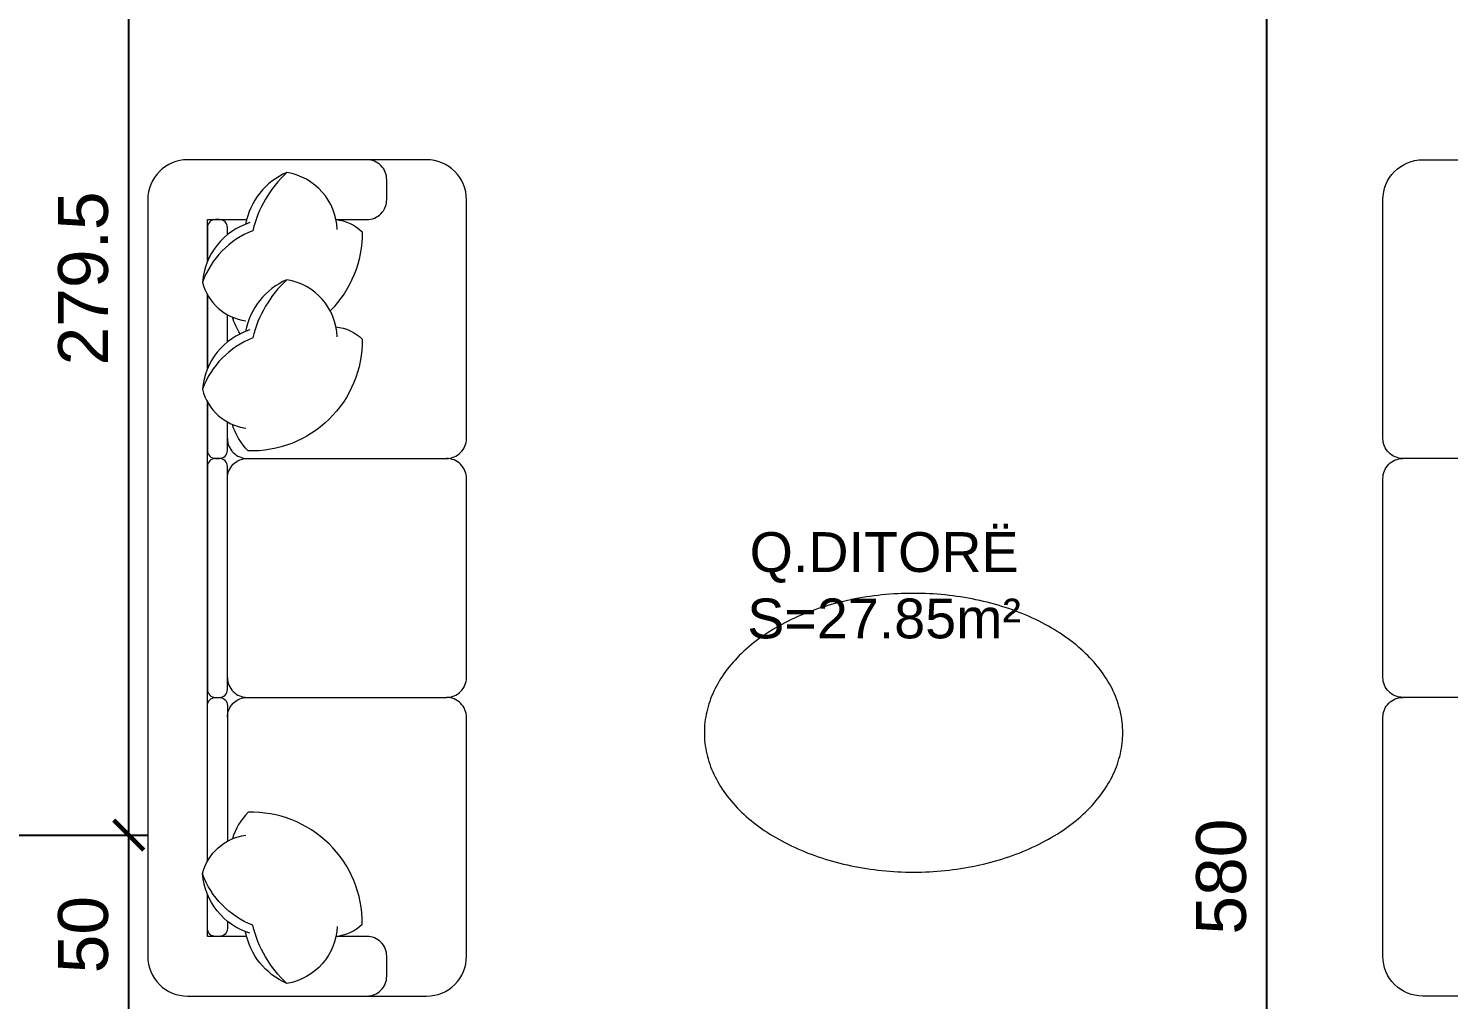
# Model space of a CAD drawing. Header units: centimetres. Extents: x 105417 to 110818, y -55119 to -48326.
# Drawn here: x 109147.2 to 109503.6, y -53138.2 to -52894.4 of the extents above; entities that cross this region are included whole.
import ezdxf

# ---------------------------------------------------------------- set-up
doc = ezdxf.new("R2010")
doc.units = ezdxf.units.CM
doc.header["$LTSCALE"] = 50
doc.header["$MEASUREMENT"] = 0
doc.layers.get('0').update_dxf_attribs({"color": 8})
doc.layers.add('COTE 50ème', color=1, linetype='Continuous')
doc.layers.add('DEMOL', color=7, linetype='Continuous', lineweight=60, true_color=0xe6ac00)
doc.layers.add('mobilimi', color=8, linetype='Continuous', lineweight=9)
doc.styles.add('RS_TEXT_1.50', font='arial.ttf', dxfattribs={"height": 12.5})
doc.styles.add('RS_TXT_50', font='arial.ttf', dxfattribs={"height": 12.5})
doc.dimstyles.new('RS_50CM_LINEAIRE', dxfattribs={"dimscale": 5, "dimtxt": 12.5, "dimasz": 1.5, "dimexe": 1, "dimexo": 2.5, "dimgap": 1, "dimtad": 1, "dimdec": 1, "dimrnd": 0.5, "dimdsep": 46, "dimtxsty": 'RS_TXT_50', "dimblk1": 'ARCHTICK', "dimblk2": 'ARCHTICK', "dimsah": 1, "dimcen": 2.5, "dimdle": 1, "dimclrt": 4, "dimadec": 0, "dimazin": 2, "dimtfac": 1, "dimtdec": 1, "dimtix": 1, "dimtmove": 2, "dimatfit": 3, "dimfxl": 1, "dimtolj": 1, "dimtzin": 0, "dimarcsym": 0})

# ---------------------------------------------------------------- blocks, each defined once
blk = doc.blocks.new('_ArchTick')
at = {"color": 0, "linetype": 'ByBlock', "const_width": 0.15}
blk.add_lwpolyline([(-0.5, -0.5), (0.5, 0.5)], dxfattribs=at)
blk = doc.blocks.new('*D1152')
at = {"layer": 'COTE 50ème', "color": 0, "lineweight": -2, "ltscale": 0.5, "transparency": 16777216}
for p, q in [((109869.2, -54127.36), (109869.2, -52052.36)), ((109656.85, -52057.36), (109874.2, -52057.36)), ((108886.85, -54122.36), (109874.2, -54122.36))]:
    blk.add_line(p, q, dxfattribs=at)
at = {"layer": 'Defpoints', "color": 0, "ltscale": 0.5, "transparency": 16777216}
for p in [(109644.35, -52057.36), (109869.2, -52057.36), (108874.35, -54122.36)]:
    blk.add_point(p, dxfattribs=at)
at = {"layer": 'COTE 50ème', "color": 0, "lineweight": -2, "ltscale": 0.5, "transparency": 16777216, "xscale": 7.5, "yscale": 7.5, "zscale": 7.5}
for p, rotation in [((109869.2, -52057.36), 90), ((109869.2, -54122.36), 270)]:
    blk.add_blockref('_ArchTick', p, dxfattribs=dict(at, rotation=rotation))
at = {"layer": 'COTE 50ème', "color": 4, "ltscale": 0.5, "transparency": 16777216, "insert": (109857.82, -53089.86), "char_height": 12.5, "attachment_point": 5, "rotation": 90, "style": 'RS_TXT_50'}
blk.add_mtext('\\A1;2065', dxfattribs=at)
blk = doc.blocks.new('*D1332')
at = {"layer": 'COTE 50ème', "color": 0, "lineweight": -2, "ltscale": 0.5, "transparency": 16777216}
for p, q in [((109458.01, -53402.36), (109458.01, -52812.36)), ((109469.33, -52817.36), (109453.01, -52817.36)), ((109501.85, -53397.36), (109453.01, -53397.36))]:
    blk.add_line(p, q, dxfattribs=at)
at = {"layer": 'Defpoints', "color": 0, "ltscale": 0.5, "transparency": 16777216}
for p in [(109458.01, -52817.36), (109481.83, -52817.36), (109514.35, -53397.36)]:
    blk.add_point(p, dxfattribs=at)
at = {"layer": 'COTE 50ème', "color": 0, "lineweight": -2, "ltscale": 0.5, "transparency": 16777216, "xscale": 7.5, "yscale": 7.5, "zscale": 7.5}
for p, rotation in [((109458.01, -52817.36), 90), ((109458.01, -53397.36), 270)]:
    blk.add_blockref('_ArchTick', p, dxfattribs=dict(at, rotation=rotation))
at = {"layer": 'COTE 50ème', "color": 4, "ltscale": 0.5, "transparency": 16777216, "insert": (109446.62, -53107.36), "char_height": 12.5, "attachment_point": 5, "rotation": 90, "style": 'RS_TXT_50'}
blk.add_mtext('\\A1;580', dxfattribs=at)
blk = doc.blocks.new('*D1359')
at = {"layer": 'COTE 50ème', "color": 0, "lineweight": -2, "ltscale": 0.5, "transparency": 16777216}
for p, q in [((109172.41, -53151.93), (109172.41, -53091.93)), ((109109.74, -53096.93), (109177.41, -53096.93)), ((109109.74, -53146.93), (109177.41, -53146.93))]:
    blk.add_line(p, q, dxfattribs=at)
at = {"layer": 'Defpoints', "color": 0, "ltscale": 0.5, "transparency": 16777216}
for p in [(109097.24, -53096.93), (109172.41, -53096.93), (109097.24, -53146.93)]:
    blk.add_point(p, dxfattribs=at)
at = {"layer": 'COTE 50ème', "color": 0, "lineweight": -2, "ltscale": 0.5, "transparency": 16777216, "xscale": 7.5, "yscale": 7.5, "zscale": 7.5}
for p, rotation in [((109172.41, -53096.93), 90), ((109172.41, -53146.93), 270)]:
    blk.add_blockref('_ArchTick', p, dxfattribs=dict(at, rotation=rotation))
at = {"layer": 'COTE 50ème', "color": 4, "ltscale": 0.5, "transparency": 16777216, "insert": (109161.03, -53121.93), "char_height": 12.5, "attachment_point": 5, "rotation": 90, "style": 'RS_TXT_50'}
blk.add_mtext('\\A1;50', dxfattribs=at)
blk = doc.blocks.new('*D1360')
at = {"layer": 'COTE 50ème', "color": 0, "lineweight": -2, "ltscale": 0.5, "transparency": 16777216}
for p, q in [((109172.41, -53101.93), (109172.41, -52812.36)), ((109186.76, -52817.36), (109167.41, -52817.36)), ((109109.74, -53096.93), (109177.41, -53096.93))]:
    blk.add_line(p, q, dxfattribs=at)
at = {"layer": 'Defpoints', "color": 0, "ltscale": 0.5, "transparency": 16777216}
for p in [(109172.41, -52817.36), (109199.26, -52817.36), (109097.24, -53096.93)]:
    blk.add_point(p, dxfattribs=at)
at = {"layer": 'COTE 50ème', "color": 0, "lineweight": -2, "ltscale": 0.5, "transparency": 16777216, "xscale": 7.5, "yscale": 7.5, "zscale": 7.5}
for p, rotation in [((109172.41, -52817.36), 90), ((109172.41, -53096.93), 270)]:
    blk.add_blockref('_ArchTick', p, dxfattribs=dict(at, rotation=rotation))
at = {"layer": 'COTE 50ème', "color": 4, "ltscale": 0.5, "transparency": 16777216, "insert": (109161.03, -52957.15), "char_height": 12.5, "attachment_point": 5, "rotation": 90, "style": 'RS_TXT_50'}
blk.add_mtext('\\A1;279.5', dxfattribs=at)

msp = doc.modelspace()

# ---------------------------------------------------------------- linework, layer by layer
at = {"layer": 'mobilimi'}
for points in [[(109247.17, -53137.36, 0.414214), (109257.17, -53127.36), (109257.17, -53067.36, 0.414214), (109252.17, -53062.36, 0.414214), (109257.17, -53057.36), (109257.17, -53007.36, 0.414214), (109252.17, -53002.36, 0.414214), (109257.17, -52997.36), (109257.17, -52937.36, 0.414214), (109247.17, -52927.36), (109187.17, -52927.36, 0.414214), (109177.17, -52937.36), (109177.17, -53127.36, 0.414214), (109187.17, -53137.36)], [(109497.17, -53137.36, -0.414214), (109487.17, -53127.36), (109487.17, -53067.36, -0.414214), (109492.17, -53062.36, -0.414214), (109487.17, -53057.36), (109487.17, -53007.36, -0.414214), (109492.17, -53002.36, -0.414214), (109487.17, -52997.36), (109487.17, -52937.36, -0.414214), (109497.17, -52927.36), (109557.17, -52927.36, -0.414214), (109567.17, -52937.36), (109567.17, -53127.36, -0.414214), (109557.17, -53137.36)], [(109192.17, -53004.36), (109192.17, -53060.36, 0.414214), (109194.17, -53062.36), (109195.17, -53062.36, 0.414214), (109197.17, -53060.36), (109197.17, -53004.36, 0.414214), (109195.17, -53002.36), (109194.17, -53002.36, 0.414214)]]:
    msp.add_lwpolyline(points, format="xyb", close=True, dxfattribs=at)
for points in [[(109212.12, -52930.54, 0.14773), (109203.53, -52945.16, 0.213343), (109190.92, -52958.05, 0.178662)], [(109224.72, -52944.87, 0.356772), (109212.12, -52930.54, 0.249542), (109201.73, -52943.53, -9.61688)], [(109224.42, -52942.36), (109232.17, -52942.36, 0.414214), (109237.17, -52937.36), (109237.17, -52932.36, 0.414214), (109232.17, -52927.36)], [(109202.84, -52943.14, 0.306663), (109190.92, -52958.05, 0.30633), (109201.81, -52967.79, -0.872847)], [(109192.17, -52952.88), (109192.17, -52942.36), (109201.99, -52942.36, 0.414214)], [(109197.17, -52946.18), (109197.17, -52944.36, 0.414214), (109195.17, -52942.36), (109194.17, -52942.36, 0.414214), (109192.17, -52944.36)], [(109192.17, -52944.36), (109192.17, -52952.88, 0.414214)], [(109224.42, -52942.35, -0.165541), (109231.02, -52945.44, -0.200231), (109222.98, -52965.29, -0.121523)], [(109212.12, -52957.48, 0.14773), (109203.53, -52972.09, 0.213343), (109190.92, -52984.99, 0.178662)], [(109224.72, -52971.81, 0.356772), (109212.12, -52957.48, 0.249542), (109201.73, -52970.46, -9.61688)], [(109192.17, -52961.2), (109192.17, -52979.82, 0.414214)], [(109197.17, -52973.11), (109197.17, -52966.23, 0.414214)], [(109200.39, -52971.05, -0.071865), (109198.43, -52966.86, 7.115464)], [(109224.42, -52969.29, -0.165541), (109231.02, -52972.38, -0.425989), (109202.38, -53000.46, -0.121523), (109198.43, -52993.79, 7.115464)], [(109202.84, -52970.07, 0.306663), (109190.92, -52984.99, 0.30633), (109201.81, -52994.73, -0.872847)], [(109192.17, -52988.13), (109192.17, -53000.36, 0.414214), (109194.17, -53002.36), (109195.17, -53002.36, 0.414214), (109197.17, -53000.36), (109197.17, -52993.17, 0.414214)], [(109197.17, -52997.36, 0.414214), (109202.17, -53002.36), (109252.17, -53002.36, 0.414214)], [(109547.17, -52997.36, -0.414214), (109542.17, -53002.36), (109492.17, -53002.36, -0.414214)], [(109197.17, -53007.36, -0.414214), (109202.17, -53002.36)], [(109197.17, -53057.36, 0.414214), (109202.17, -53062.36)], [(109192.17, -53103.53), (109192.17, -53064.36, -0.414214), (109194.17, -53062.36), (109195.17, -53062.36, -0.414214), (109197.17, -53064.36), (109197.17, -53098.49, -0.414214)], [(109197.17, -53067.36, -0.414214), (109202.17, -53062.36), (109252.17, -53062.36, -0.414214)], [(109547.17, -53067.36, 0.414214), (109542.17, -53062.36), (109492.17, -53062.36, 0.414214)], [(109224.42, -53122.37, 0.165541), (109231.02, -53119.28, 0.425989), (109202.38, -53091.2, 0.121523), (109198.43, -53097.86, -7.115464)], [(109202.84, -53121.59, -0.306663), (109190.92, -53106.67, -0.30633), (109201.81, -53096.93, 0.872847)], [(109212.12, -53134.18, -0.14773), (109203.53, -53119.57, -0.213343), (109190.92, -53106.67, -0.178662)], [(109192.17, -53120.36), (109192.17, -53111.84, -0.414214)], [(109197.17, -53118.55), (109197.17, -53120.36, -0.414214), (109195.17, -53122.36), (109194.17, -53122.36, -0.414214), (109192.17, -53120.36)], [(109224.72, -53119.85, -0.356772), (109212.12, -53134.18, -0.249542), (109201.73, -53121.2, 9.61688)], [(109232.17, -53137.36, 0.414214), (109237.17, -53132.36), (109237.17, -53127.36, 0.414214), (109232.17, -53122.36), (109224.42, -53122.36)]]:
    msp.add_lwpolyline(points, format="xyb", dxfattribs=at)
for points in [[(109192.17, -52979.82), (109192.17, -52961.2)], [(109192.17, -53103.53), (109192.17, -52988.13)], [(109201.99, -53122.36), (109192.17, -53122.36), (109192.17, -53111.84)]]:
    msp.add_lwpolyline(points, dxfattribs=at)
msp.add_polyline3d([(109421.87, -53071.23, 0), (109421.86, -53070.56, 0), (109421.83, -53069.9, 0), (109421.79, -53069.24, 0), (109421.72, -53068.58, 0), (109421.64, -53067.92, 0), (109421.53, -53067.26, 0), (109421.41, -53066.6, 0), (109421.27, -53065.95, 0), (109421.11, -53065.29, 0), (109420.93, -53064.64, 0), (109420.74, -53063.99, 0), (109420.52, -53063.35, 0), (109420.29, -53062.7, 0), (109420.04, -53062.06, 0), (109419.77, -53061.42, 0), (109419.48, -53060.79, 0), (109419.18, -53060.16, 0), (109418.85, -53059.53, 0), (109418.51, -53058.91, 0), (109418.15, -53058.29, 0), (109417.78, -53057.68, 0), (109417.38, -53057.07, 0), (109416.97, -53056.47, 0), (109416.55, -53055.87, 0), (109416.1, -53055.28, 0), (109415.64, -53054.69, 0), (109415.16, -53054.11, 0), (109414.67, -53053.54, 0), (109414.16, -53052.97, 0), (109413.63, -53052.41, 0), (109413.09, -53051.85, 0), (109412.53, -53051.3, 0), (109411.96, -53050.76, 0), (109411.37, -53050.23, 0), (109410.77, -53049.7, 0), (109410.15, -53049.18, 0), (109409.52, -53048.67, 0), (109408.87, -53048.17, 0), (109408.21, -53047.68, 0), (109407.53, -53047.19, 0), (109406.84, -53046.71, 0), (109406.14, -53046.24, 0), (109405.42, -53045.79, 0), (109404.7, -53045.33, 0), (109403.95, -53044.89, 0), (109403.2, -53044.46, 0), (109402.43, -53044.04, 0), (109401.66, -53043.63, 0), (109400.87, -53043.23, 0), (109400.07, -53042.83, 0), (109399.26, -53042.45, 0), (109398.43, -53042.08, 0), (109397.6, -53041.72, 0), (109396.76, -53041.37, 0), (109395.91, -53041.03, 0), (109395.04, -53040.7, 0), (109394.17, -53040.38, 0), (109393.29, -53040.07, 0), (109392.4, -53039.78, 0), (109391.51, -53039.49, 0), (109390.6, -53039.22, 0), (109389.69, -53038.95, 0), (109388.77, -53038.7, 0), (109387.84, -53038.46, 0), (109386.91, -53038.24, 0), (109385.97, -53038.02, 0), (109385.03, -53037.82, 0), (109384.07, -53037.63, 0), (109383.12, -53037.45, 0), (109382.16, -53037.28, 0), (109381.19, -53037.13, 0), (109380.22, -53036.98, 0), (109379.25, -53036.85, 0), (109378.27, -53036.73, 0), (109377.29, -53036.63, 0), (109376.3, -53036.53, 0), (109375.32, -53036.45, 0), (109374.33, -53036.38, 0), (109373.34, -53036.33, 0), (109372.35, -53036.28, 0), (109371.36, -53036.25, 0), (109370.36, -53036.23, 0), (109369.37, -53036.23, 0), (109368.38, -53036.23, 0), (109367.38, -53036.25, 0), (109366.39, -53036.28, 0), (109365.4, -53036.33, 0), (109364.41, -53036.38, 0), (109363.42, -53036.45, 0), (109362.44, -53036.53, 0), (109361.45, -53036.63, 0), (109360.47, -53036.73, 0), (109359.49, -53036.85, 0), (109358.52, -53036.98, 0), (109357.55, -53037.13, 0), (109356.58, -53037.28, 0), (109355.62, -53037.45, 0), (109354.67, -53037.63, 0), (109353.71, -53037.82, 0), (109352.77, -53038.02, 0), (109351.83, -53038.24, 0), (109350.9, -53038.46, 0), (109349.97, -53038.7, 0), (109349.05, -53038.95, 0), (109348.14, -53039.22, 0), (109347.23, -53039.49, 0), (109346.34, -53039.78, 0), (109345.45, -53040.07, 0), (109344.57, -53040.38, 0), (109343.7, -53040.7, 0), (109342.83, -53041.03, 0), (109341.98, -53041.37, 0), (109341.14, -53041.72, 0), (109340.31, -53042.08, 0), (109339.48, -53042.45, 0), (109338.67, -53042.83, 0), (109337.87, -53043.23, 0), (109337.08, -53043.63, 0), (109336.3, -53044.04, 0), (109335.54, -53044.46, 0), (109334.79, -53044.89, 0), (109334.04, -53045.33, 0), (109333.32, -53045.79, 0), (109332.6, -53046.24, 0), (109331.9, -53046.71, 0), (109331.21, -53047.19, 0), (109330.53, -53047.68, 0), (109329.87, -53048.17, 0), (109329.22, -53048.67, 0), (109328.59, -53049.18, 0), (109327.97, -53049.7, 0), (109327.37, -53050.23, 0), (109326.78, -53050.76, 0), (109326.21, -53051.3, 0), (109325.65, -53051.85, 0), (109325.11, -53052.41, 0), (109324.58, -53052.97, 0), (109324.07, -53053.54, 0), (109323.58, -53054.11, 0), (109323.1, -53054.69, 0), (109322.64, -53055.28, 0), (109322.19, -53055.87, 0), (109321.77, -53056.47, 0), (109321.36, -53057.07, 0), (109320.96, -53057.68, 0), (109320.59, -53058.29, 0), (109320.23, -53058.91, 0), (109319.89, -53059.53, 0), (109319.56, -53060.16, 0), (109319.26, -53060.79, 0), (109318.97, -53061.42, 0), (109318.7, -53062.06, 0), (109318.45, -53062.7, 0), (109318.22, -53063.35, 0), (109318, -53063.99, 0), (109317.81, -53064.64, 0), (109317.63, -53065.29, 0), (109317.47, -53065.95, 0), (109317.33, -53066.6, 0), (109317.21, -53067.26, 0), (109317.1, -53067.92, 0), (109317.02, -53068.58, 0), (109316.95, -53069.24, 0), (109316.91, -53069.9, 0), (109316.88, -53070.56, 0), (109316.87, -53071.23, 0), (109316.88, -53071.89, 0), (109316.91, -53072.55, 0), (109316.95, -53073.21, 0), (109317.02, -53073.87, 0), (109317.1, -53074.53, 0), (109317.21, -53075.19, 0), (109317.33, -53075.85, 0), (109317.47, -53076.51, 0), (109317.63, -53077.16, 0), (109317.81, -53077.81, 0), (109318, -53078.46, 0), (109318.22, -53079.11, 0), (109318.45, -53079.75, 0), (109318.7, -53080.39, 0), (109318.97, -53081.03, 0), (109319.26, -53081.66, 0), (109319.56, -53082.29, 0), (109319.89, -53082.92, 0), (109320.23, -53083.54, 0), (109320.59, -53084.16, 0), (109320.96, -53084.77, 0), (109321.36, -53085.38, 0), (109321.77, -53085.98, 0), (109322.19, -53086.58, 0), (109322.64, -53087.18, 0), (109323.1, -53087.76, 0), (109323.58, -53088.34, 0), (109324.07, -53088.92, 0), (109324.58, -53089.49, 0), (109325.11, -53090.05, 0), (109325.65, -53090.6, 0), (109326.21, -53091.15, 0), (109326.78, -53091.69, 0), (109327.37, -53092.23, 0), (109327.97, -53092.75, 0), (109328.59, -53093.27, 0), (109329.22, -53093.78, 0), (109329.87, -53094.28, 0), (109330.53, -53094.78, 0), (109331.21, -53095.26, 0), (109331.9, -53095.74, 0), (109332.6, -53096.21, 0), (109333.32, -53096.67, 0), (109334.04, -53097.12, 0), (109334.79, -53097.56, 0), (109335.54, -53097.99, 0), (109336.3, -53098.41, 0), (109337.08, -53098.82, 0), (109337.87, -53099.23, 0), (109338.67, -53099.62, 0), (109339.48, -53100, 0), (109340.31, -53100.37, 0), (109341.14, -53100.74, 0), (109341.98, -53101.09, 0), (109342.83, -53101.43, 0), (109343.7, -53101.76, 0), (109344.57, -53102.07, 0), (109345.45, -53102.38, 0), (109346.34, -53102.68, 0), (109347.23, -53102.96, 0), (109348.14, -53103.24, 0), (109349.05, -53103.5, 0), (109349.97, -53103.75, 0), (109350.9, -53103.99, 0), (109351.83, -53104.22, 0), (109352.77, -53104.43, 0), (109353.71, -53104.63, 0), (109354.67, -53104.83, 0), (109355.62, -53105.01, 0), (109356.58, -53105.17, 0), (109357.55, -53105.33, 0), (109358.52, -53105.47, 0), (109359.49, -53105.6, 0), (109360.47, -53105.72, 0), (109361.45, -53105.83, 0), (109362.44, -53105.92, 0), (109363.42, -53106, 0), (109364.41, -53106.07, 0), (109365.4, -53106.13, 0), (109366.39, -53106.17, 0), (109367.38, -53106.2, 0), (109368.38, -53106.22, 0), (109369.37, -53106.23, 0), (109370.36, -53106.22, 0), (109371.36, -53106.2, 0), (109372.35, -53106.17, 0), (109373.34, -53106.13, 0), (109374.33, -53106.07, 0), (109375.32, -53106, 0), (109376.3, -53105.92, 0), (109377.29, -53105.83, 0), (109378.27, -53105.72, 0), (109379.25, -53105.6, 0), (109380.22, -53105.47, 0), (109381.19, -53105.33, 0), (109382.16, -53105.17, 0), (109383.12, -53105.01, 0), (109384.07, -53104.83, 0), (109385.03, -53104.63, 0), (109385.97, -53104.43, 0), (109386.91, -53104.22, 0), (109387.84, -53103.99, 0), (109388.77, -53103.75, 0), (109389.69, -53103.5, 0), (109390.6, -53103.24, 0), (109391.51, -53102.96, 0), (109392.4, -53102.68, 0), (109393.29, -53102.38, 0), (109394.17, -53102.07, 0), (109395.04, -53101.76, 0), (109395.91, -53101.43, 0), (109396.76, -53101.09, 0), (109397.6, -53100.74, 0), (109398.43, -53100.37, 0), (109399.26, -53100, 0), (109400.07, -53099.62, 0), (109400.87, -53099.23, 0), (109401.66, -53098.82, 0), (109402.43, -53098.41, 0), (109403.2, -53097.99, 0), (109403.95, -53097.56, 0), (109404.7, -53097.12, 0), (109405.42, -53096.67, 0), (109406.14, -53096.21, 0), (109406.84, -53095.74, 0), (109407.53, -53095.26, 0), (109408.21, -53094.78, 0), (109408.87, -53094.28, 0), (109409.52, -53093.78, 0), (109410.15, -53093.27, 0), (109410.77, -53092.75, 0), (109411.37, -53092.23, 0), (109411.96, -53091.69, 0), (109412.53, -53091.15, 0), (109413.09, -53090.6, 0), (109413.63, -53090.05, 0), (109414.16, -53089.49, 0), (109414.67, -53088.92, 0), (109415.16, -53088.34, 0), (109415.64, -53087.76, 0), (109416.1, -53087.18, 0), (109416.55, -53086.58, 0), (109416.97, -53085.98, 0), (109417.38, -53085.38, 0), (109417.78, -53084.77, 0), (109418.15, -53084.16, 0), (109418.51, -53083.54, 0), (109418.85, -53082.92, 0), (109419.18, -53082.29, 0), (109419.48, -53081.66, 0), (109419.77, -53081.03, 0), (109420.04, -53080.39, 0), (109420.29, -53079.75, 0), (109420.52, -53079.11, 0), (109420.74, -53078.46, 0), (109420.93, -53077.81, 0), (109421.11, -53077.16, 0), (109421.27, -53076.51, 0), (109421.41, -53075.85, 0), (109421.53, -53075.19, 0), (109421.64, -53074.53, 0), (109421.72, -53073.87, 0), (109421.79, -53073.21, 0), (109421.83, -53072.55, 0), (109421.86, -53071.89, 0), (109421.87, -53071.23, 0)], dxfattribs=at)

# ---------------------------------------------------------------- texts
at = {"layer": 'DEMOL', "lineweight": -2, "insert": (109361.99, -53034.27), "char_height": 10, "width": 93.9293, "attachment_point": 5, "style": 'RS_TEXT_1.50'}
msp.add_mtext('Q.DITORË\\PS=27.85m²', dxfattribs=at)

# ---------------------------------------------------------------- dimensions: what is measured, and where the dimension line sits
at = {"layer": 'COTE 50ème', "ltscale": 0.5}
for base, p1, p2, picture, middle in [((109869.2, -52057.36), (108874.35, -54122.36), (109644.35, -52057.36), '*D1152', (109857.82, -53089.86)), ((109172.41, -52817.36), (109097.24, -53096.93), (109199.26, -52817.36), '*D1360', (109161.03, -52957.15)), ((109458.01, -52817.36), (109514.35, -53397.36), (109481.83, -52817.36), '*D1332', (109446.62, -53107.36)), ((109172.41, -53096.93), (109097.24, -53146.93), (109097.24, -53096.93), '*D1359', (109161.03, -53121.93))]:
    dim = msp.add_linear_dim(base=base, p1=p1, p2=p2, angle=90, dimstyle='RS_50CM_LINEAIRE', dxfattribs=at)
    dim.commit()
    dim.dimension.update_dxf_attribs({"geometry": picture, "text_midpoint": middle})

doc.saveas('drawing.dxf')
